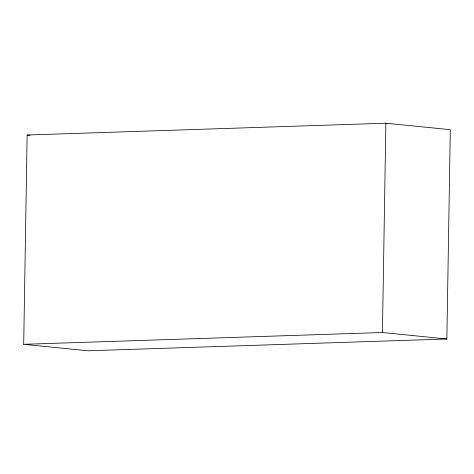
<?xml version="1.0" encoding="UTF-8"?>
<svg xmlns="http://www.w3.org/2000/svg" width="474" height="474" viewBox="0 0 474 474"><rect width="100%" height="100%" fill="white"/><g stroke="black" fill="none" stroke-linecap="round" stroke-linejoin="round"><path stroke-width="0.71" d="M23.7 344.314L27.136 135.013L385.872 123.21L450.3 129.686L446.864 338.987L88.128 350.79L23.7 344.314L382.435 332.511L446.864 338.987M382.435 332.511L385.872 123.21M27.136 135.013L30.063 135.309"/></g></svg>
